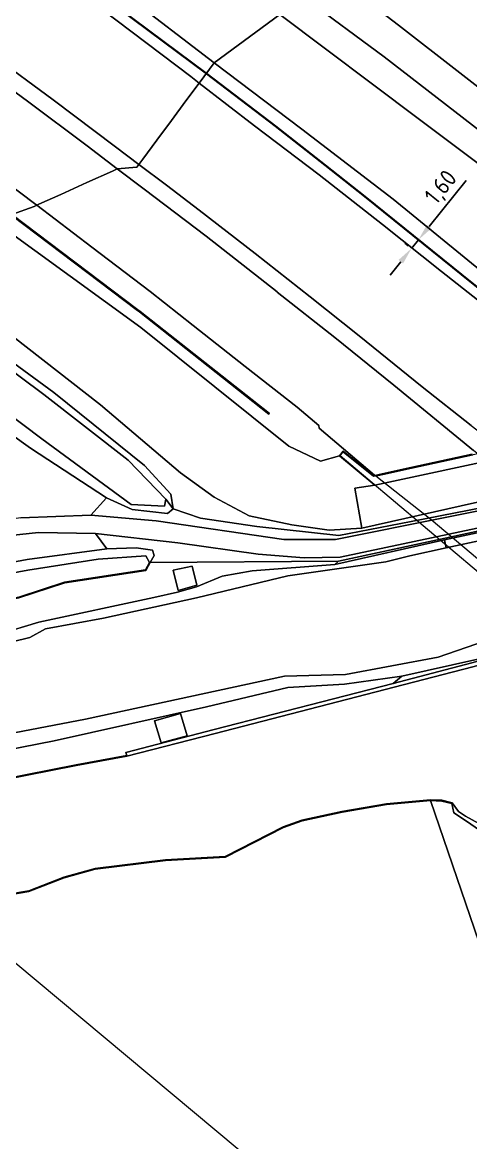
# Model space of a CAD drawing. Header units: metres. Extents: x 112942 to 118371, y 496117 to 499046.
# Drawn here: x 117547.8 to 117613.3, y 496774.6 to 496938.4 of the extents above; entities that cross this region are included whole.
import ezdxf

# ---------------------------------------------------------------- set-up
doc = ezdxf.new("R2010")
doc.units = ezdxf.units.M
for name, color, linetype, lineweight in [('B-WE-OG-TOPOKAART-G', 7, 'Continuous', 18), ('N-WE-KL-DATA_GLASVEZEL-G', 90, 'KL-GLASVEZEL-N', 35), ('N-WE-KL-DATA_GLASVEZEL-M', 7, 'Continuous', 18)]:
    doc.layers.add(name, color=color, linetype=linetype, lineweight=lineweight)
doc.styles.add('ISO', font='isocp.shx')
doc.linetypes.add('KL-GLASVEZEL-N', pattern='A,4,-1,[101,NLCS.SHX,S=0.5,R=0,X=0,Y=0],-1,4,-1,["G",Standard,S=1,R=0,X=-0.25,Y=-0.5],-1.5', length=12.5)
doc.dimstyles.new('ISO', dxfattribs={"dimtxt": 2.5, "dimasz": 2.5, "dimexe": 1.25, "dimexo": 0.625, "dimtad": 1, "dimtxsty": 'ISO', "dimcen": 2.5, "dimadec": 0, "dimazin": 0, "dimtfac": 1, "dimtmove": 0, "dimatfit": 3, "dimfxl": 0, "dimarcsym": 0})

# ---------------------------------------------------------------- blocks, each defined once
blk = doc.blocks.new('*D4')
at = {"layer": 'Defpoints', "color": 0, "transparency": 16777216}
for p in [(117605.71, 496906.62, 6.3), (117605.71, 496906.62), (117604.7, 496905.37, 7.55)]:
    blk.add_point(p, dxfattribs=at)
at = {"layer": 'N-WE-KL-DATA_GLASVEZEL-M', "color": 0, "lineweight": -2, "transparency": 16777216}
for p, q in [((117607.27, 496908.56), (117612.69, 496915.28)), ((117605.22, 496907.01), (117604.73, 496907.4)), ((117604.21, 496905.76), (117603.73, 496906.16)), ((117604.7, 496905.37), (117605.71, 496906.62)), ((117603.13, 496903.43), (117601.56, 496901.48))]:
    blk.add_line(p, q, dxfattribs=at)
at = {"layer": 'N-WE-KL-DATA_GLASVEZEL-M', "color": 0, "transparency": 16777216}
for points in [[(117606.95, 496908.83), (117607.6, 496908.3), (117605.71, 496906.62)], [(117602.81, 496903.69), (117603.46, 496903.16), (117604.7, 496905.37)]]:
    blk.add_solid(points, dxfattribs=at)
at = {"layer": 'N-WE-KL-DATA_GLASVEZEL-M', "color": 0, "transparency": 16777216, "insert": (117609.16, 496914.19), "char_height": 2.5, "attachment_point": 5, "rotation": 51.1185, "style": 'ISO'}
blk.add_mtext('1,60', dxfattribs=at)

msp = doc.modelspace()

# ---------------------------------------------------------------- linework, layer by layer
at = {"layer": 'B-WE-OG-TOPOKAART-G'}
for points, elevation in [([(117566.36, 496859.469), (117565.771, 496858.383), (117553.928, 496856.554), (117547.218, 496854.378), (117537.726, 496852.391), (117522.338, 496849.379), (117510.49, 496847.297), (117506.579, 496846.121), (117494.388, 496843.603), (117472.914, 496839.715), (117472.252, 496842.667), (117487.014, 496846.058), (117495.104, 496847.732), (117514.646, 496851.647), (117536.706, 496856.113), (117548.556, 496858.328), (117558.846, 496859.933), (117565.823, 496860.402), (117566.36, 496859.469)], -1.425), ([(117573.277, 496856.143), (117570.548, 496855.344), (117569.824, 496858.307), (117572.59, 496858.92), (117573.277, 496856.143)], -0.787), ([(117569.824, 496858.307), (117570.548, 496855.344), (117573.277, 496856.143), (117572.59, 496858.92), (117569.824, 496858.307)], -0.787), ([(117570.882, 496837.39), (117571.859, 496834.106), (117568.086, 496833.093), (117567.107, 496836.294), (117570.882, 496837.39)], -0.822), ([(117567.107, 496836.294), (117568.086, 496833.093), (117571.859, 496834.106), (117570.882, 496837.39), (117567.107, 496836.294)], -0.822)]:
    msp.add_lwpolyline(points, close=True, dxfattribs=dict(at, elevation=elevation))
for points in [[(117585.449, 496939.578, -0.954), (117575.814, 496932.499, 7.226), (117562.684, 496942.587, 7.096), (117545.579, 496954.815, 7.06)], [(117545.579, 496954.815, 7.06), (117562.684, 496942.587, 7.096), (117575.814, 496932.499, 7.226), (117573.629, 496929.551, 7.325), (117572.414, 496930.49, 7.318), (117559.42, 496940.287, 7.239), (117547.71, 496948.857, 7.154)], [(117547.71, 496948.857, 7.154), (117559.42, 496940.287, 7.239), (117572.414, 496930.49, 7.318), (117573.629, 496929.551, 7.325), (117571.688, 496926.932, 7.267), (117569.561, 496924.062, 7.18), (117567.423, 496921.178, 7.077), (117565.364, 496918.399, 6.988), (117564.816, 496917.659, 6.967), (117561.39, 496920.239, 6.945), (117552.244, 496927.085, 6.904), (117543.48, 496933.54, 6.847)], [(117547.522, 496865.977, -1.127), (117557.792, 496866.353, -1.043), (117567.313, 496865.537, -0.9), (117586.01, 496862.824, -0.163), (117593.578, 496862.805, -0.117), (117641.72, 496872.449, -0.29), (117644.794, 496873.79, -0.29), (117650.761, 496877.506, -0.29), (117654.688, 496881.062, -0.332), (117658.958, 496886.03, -0.797), (117662.066, 496889.265, -0.98), (117666.62, 496892.917, -1.137), (117672.056, 496895.683, -1.13), (117677.081, 496897.24, -1.24), (117680.087, 496898.454, -1.223), (117681.425, 496900.364, -1.29), (117681.793, 496902.783, -1.277), (117680.339, 496910.649, -1.083), (117678.438, 496919.267, -0.93), (117678.405, 496919.418, -0.927), (117676.407, 496926.837, -1.003), (117672.794, 496936.395, -1.083), (117667.2, 496946.12, -1.22)], [(117667.2, 496946.12, -1.22), (117672.794, 496936.395, -1.083), (117676.407, 496926.837, -1.003), (117678.405, 496919.418, -0.927), (117678.438, 496919.267, -0.93), (117680.339, 496910.649, -1.083), (117681.793, 496902.783, -1.277), (117681.425, 496900.364, -1.29), (117680.087, 496898.454, -1.223), (117677.081, 496897.24, -1.24), (117672.056, 496895.683, -1.13), (117666.62, 496892.917, -1.137), (117662.066, 496889.265, -0.98), (117658.958, 496886.03, -0.797), (117654.688, 496881.062, -0.332), (117650.761, 496877.506, -0.29), (117644.794, 496873.79, -0.29), (117641.72, 496872.449, -0.29), (117593.578, 496862.805, -0.117), (117586.01, 496862.824, -0.163), (117567.313, 496865.537, -0.9), (117557.792, 496866.353, -1.043), (117560.067, 496868.907, -1.103)], [(117593.26, 496945.317, -1.5), (117602.787, 496938.033, -1.5), (117620.31, 496924.411, -1.503), (117639.88, 496909.25, -1.503), (117656.299, 496894.621, -1.473), (117658.919, 496891.406, -1.47), (117657.591, 496890.279, -1.47), (117656.619, 496890.78, -1.474), (117654.084, 496892.087, -1.483), (117630.218, 496910.592, -1.487), (117600.715, 496933.373, -1.493), (117588.922, 496942.129, -1.499), (117593.26, 496945.317, -1.5)], [(117669.548, 496935.512, -1.2), (117674.23, 496923.265, -1.133), (117675.433, 496918.491, -1.1), (117677.765, 496908.545, -1.113), (117679.426, 496902.261, -1.224), (117679.442, 496901.3, -1.212), (117678.778, 496900.641, -1.224), (117677.759, 496899.865, -1.218), (117673.814, 496898.599, -1.215), (117671.233, 496897.697, -1.194), (117667.909, 496896.49, -1.152), (117665.49, 496895.653, -1.14), (117664.112, 496894.251, -1.125), (117660.972, 496891.02, -1.017), (117658.919, 496891.406, -1.47), (117656.299, 496894.621, -1.473), (117639.88, 496909.25, -1.503), (117620.31, 496924.411, -1.503), (117602.787, 496938.033, -1.5), (117593.26, 496945.317, -1.5)], [(117588.922, 496942.129, -1.499), (117600.715, 496933.373, -1.493), (117630.218, 496910.592, -1.487), (117654.084, 496892.087, -1.483), (117656.619, 496890.78, -1.474), (117655.476, 496889.613, -1.143), (117646.639, 496875.623, -0.403), (117640.581, 496872.468, -0.51), (117604.646, 496865.449, -0.153), (117594.059, 496863.392, -0.137), (117582.05, 496864.705, -0.37), (117573.829, 496865.918, -0.77), (117569.8, 496867.27, -0.848)], [(117542.282, 496895.674, -0.607), (117559.196, 496882.512, -0.74), (117570.875, 496872.571, -0.777), (117575.83, 496868.991, -0.633), (117580.957, 496866.256, -0.373), (117587.197, 496864.966, -0.06), (117592.649, 496864.178, 0.077), (117597.439, 496864.48, -0.036), (117616.299, 496868.723, -0.016), (117638.827, 496873.58, 0.015), (117642.552, 496874.948, -0.025), (117645.034, 496876.051, -0.045), (117646.161, 496876.627, 0.005), (117649.166, 496880.437, -0.001), (117650.311, 496883.708, -0.195), (117649.255, 496888.91, -0.514), (117645.004, 496894.155, -0.697), (117628.856, 496907.007, -0.799), (117605.666, 496924.378, -0.709), (117585.449, 496939.578, -0.954)], [(117585.449, 496939.578, -0.954), (117605.666, 496924.378, -0.709), (117628.856, 496907.007, -0.799), (117645.004, 496894.155, -0.697), (117649.255, 496888.91, -0.514), (117650.311, 496883.708, -0.195), (117649.166, 496880.437, -0.001), (117646.161, 496876.627, 0.005), (117639.834, 496879.423, 3.407), (117634.593, 496884.133, 7.604), (117634.736, 496885.329, 7.607), (117634.58, 496885.719, 7.616), (117615.315, 496901.703, 7.496), (117601.993, 496912.587, 7.436), (117588.636, 496922.818, 7.277), (117575.814, 496932.499, 7.226), (117585.449, 496939.578, -0.954)], [(117543.48, 496933.54, 6.847), (117552.244, 496927.085, 6.904), (117561.39, 496920.239, 6.945), (117564.816, 496917.659, 6.967), (117564.528, 496917.271, 6.926), (117561.647, 496917.013, 7.147), (117557.219, 496920.362, 7.115), (117548.506, 496926.878, 7.069), (117539.263, 496933.659, 7.01)], [(117539.263, 496933.659, 7.01), (117548.506, 496926.878, 7.069), (117557.219, 496920.362, 7.115), (117561.647, 496917.013, 7.147), (117560.926, 496916.688, 7.138), (117557.186, 496914.997, 6.997), (117553.376, 496913.276, 6.848), (117550.16, 496911.822, 6.744), (117549.853, 496911.684, 6.721), (117549.529, 496911.93, 6.719), (117541.094, 496918.277, 6.649)], [(117634.593, 496884.133, 7.604), (117634.491, 496884.224, 7.665), (117633.752, 496883.435, 7.686), (117637.191, 496880.446, 7.895), (117636.907, 496880.384, 7.789), (117628.979, 496886.813, 7.733), (117619.399, 496894.112, 7.639), (117616.87, 496895.843, 7.611), (117609.093, 496901.981, 7.581), (117600.476, 496908.848, 7.532), (117591.163, 496916.13, 7.425), (117581.732, 496923.295, 7.372), (117573.629, 496929.551, 7.325), (117575.814, 496932.499, 7.226), (117588.636, 496922.818, 7.277), (117601.993, 496912.587, 7.436), (117615.315, 496901.703, 7.496), (117634.58, 496885.719, 7.616), (117634.736, 496885.329, 7.607), (117634.593, 496884.133, 7.604)], [(117613.412, 496879.465, 7.285), (117606.263, 496885.137, 7.255), (117597.015, 496892.579, 7.192), (117589.863, 496898.279, 7.153), (117581.823, 496904.632, 7.099), (117573.629, 496910.968, 7.035), (117568.869, 496914.607, 6.992), (117564.816, 496917.659, 6.967), (117565.364, 496918.399, 6.988), (117567.423, 496921.178, 7.077), (117569.561, 496924.062, 7.18), (117571.688, 496926.932, 7.267), (117573.629, 496929.551, 7.325), (117581.732, 496923.295, 7.372), (117591.163, 496916.13, 7.425), (117600.476, 496908.848, 7.532), (117609.093, 496901.981, 7.581), (117616.87, 496895.843, 7.611)], [(117541.094, 496918.277, 6.649), (117549.529, 496911.93, 6.719), (117549.853, 496911.684, 6.721), (117549.493, 496911.521, 6.683), (117546.22, 496910.313, 6.659)], [(117617.723, 496876.187, 7.328), (117617.377, 496876.111, 8.045), (117617.012, 496876.031, 7.436), (117614.374, 496875.453, 7.526), (117614.274, 496875.431, 7.45), (117613.748, 496875.838, 7.448), (117602.116, 496885.383, 7.382), (117593.485, 496892.367, 7.317), (117585.049, 496898.995, 7.281), (117585.043, 496899, 7.281), (117574.661, 496907.14, 7.242), (117565.586, 496914.034, 7.176), (117561.647, 496917.013, 7.147), (117564.528, 496917.271, 6.926), (117564.816, 496917.659, 6.967), (117568.869, 496914.607, 6.992), (117573.629, 496910.968, 7.035), (117581.823, 496904.632, 7.099), (117589.863, 496898.279, 7.153), (117597.015, 496892.579, 7.192), (117606.263, 496885.137, 7.255), (117613.412, 496879.465, 7.285), (117617.609, 496876.279, 7.328), (117617.723, 496876.187, 7.328)], [(117613.559, 496875.275, 7.439), (117609.082, 496874.296, 7.313), (117604.606, 496873.316, 7.185), (117600.416, 496872.4, 7.07), (117599.78, 496872.261, 7.097), (117599.354, 496872.168, 7.038), (117599.291, 496872.218, 7.036), (117591.163, 496879.068, 6.977), (117591.118, 496879.471, 6.997), (117587.95, 496882.145, 6.97), (117580.352, 496888.126, 6.932), (117572.736, 496894.094, 6.875), (117566.45, 496899.05, 6.849), (117557.94, 496905.543, 6.776), (117549.853, 496911.684, 6.721), (117550.16, 496911.822, 6.744), (117553.376, 496913.276, 6.848), (117557.186, 496914.997, 6.997), (117560.926, 496916.688, 7.138), (117561.647, 496917.013, 7.147), (117565.586, 496914.034, 7.176), (117574.661, 496907.14, 7.242), (117585.043, 496899, 7.281), (117585.049, 496898.995, 7.281), (117593.485, 496892.367, 7.317), (117602.116, 496885.383, 7.382), (117613.748, 496875.838, 7.448)], [(117546.16, 496910.234, 6.659), (117564.6, 496896.301, 6.659), (117564.917, 496896.083, 6.659), (117583.832, 496881.145, 6.798), (117583.894, 496881.224, 6.798), (117564.977, 496896.163, 6.659), (117564.659, 496896.382, 6.659), (117546.22, 496910.313, 6.659), (117549.493, 496911.521, 6.683), (117549.853, 496911.684, 6.721), (117557.94, 496905.543, 6.776), (117566.45, 496899.05, 6.849), (117572.736, 496894.094, 6.875), (117580.352, 496888.126, 6.932), (117587.95, 496882.145, 6.97), (117591.118, 496879.471, 6.997), (117591.163, 496879.068, 6.977), (117599.291, 496872.218, 7.036)], [(117543.977, 496909.106, 6.064), (117544.359, 496908.82, 6.063), (117565.092, 496893.82, 6.51), (117586.725, 496876.447, 6.517), (117591.368, 496874.241, 6.755), (117594.177, 496875.038, 6.957), (117599.336, 496870.75, 5.554), (117596.418, 496870.291, 3.784), (117597.439, 496864.48, -0.036), (117592.649, 496864.178, 0.077), (117587.197, 496864.966, -0.06), (117580.957, 496866.256, -0.373), (117575.83, 496868.991, -0.633), (117570.875, 496872.571, -0.777), (117559.196, 496882.512, -0.74), (117542.282, 496895.674, -0.607), (117534.078, 496901.833, -0.604), (117543.977, 496909.106, 6.064)], [(117546.22, 496910.313, 6.659), (117564.659, 496896.382, 6.659), (117564.977, 496896.163, 6.659), (117583.894, 496881.224, 6.798), (117583.832, 496881.145, 6.798), (117564.917, 496896.083, 6.659), (117564.6, 496896.301, 6.659), (117546.16, 496910.234, 6.659), (117546.22, 496910.313, 6.659)], [(117599.291, 496872.218, 7.036), (117599.354, 496872.168, 7.038), (117599.137, 496872.12, 6.957), (117594.703, 496875.701, 6.957), (117594.177, 496875.038, 6.957), (117591.368, 496874.241, 6.755), (117586.725, 496876.447, 6.517), (117565.092, 496893.82, 6.51), (117544.359, 496908.82, 6.063)], [(117698.311, 496901.104, -1.225), (117698.381, 496898.687, -1.279), (117694.246, 496897.915, -1.257), (117680.282, 496895.357, -1.257), (117677.7, 496894.695, -1.218), (117673.399, 496893.591, -1.153), (117668.299, 496891.233, -1.12), (117664, 496887.78, -1.093), (117654.456, 496877.178, -0.193), (117649.097, 496873.498, -0.19), (117645.347, 496871.615, -0.184), (117641.032, 496870.136, -0.085), (117594.278, 496860.208, 0.092), (117589.011, 496860.121, -0.1), (117582.241, 496860.684, -0.332), (117570.513, 496862.319, -0.671), (117558.475, 496863.702, -0.863), (117550.129, 496863.815, -0.903), (117544.163, 496863.186, -0.918)], [(117568.764, 496868.687, -1.507), (117568.538, 496867.666, -1.507), (117563.681, 496867.903, -1.544), (117550.616, 496877.527, -1.54), (117539.229, 496886.067, -1.453), (117525.856, 496895.793, -1.453), (117530.419, 496899.145, -1.445), (117540.274, 496891.906, -1.447), (117550.882, 496884.001, -1.51), (117563.24, 496874.388, -1.503), (117568.764, 496868.687, -1.507)], [(117569.8, 496867.27, -0.848), (117568.764, 496868.687, -1.507), (117563.24, 496874.388, -1.503), (117550.882, 496884.001, -1.51), (117540.274, 496891.906, -1.447), (117530.419, 496899.145, -1.445), (117531.311, 496899.8, -0.922), (117540.605, 496892.896, -0.933), (117552.357, 496884.303, -0.953), (117565.615, 496873.628, -1.043), (117569.462, 496869.457, -0.857), (117569.8, 496867.27, -0.848)], [(117560.067, 496868.907, -1.103), (117548.958, 496876.18, -1.157), (117538.209, 496883.839, -0.927), (117524.312, 496894.658, -1.026), (117525.856, 496895.793, -1.453), (117539.229, 496886.067, -1.453), (117550.616, 496877.527, -1.54), (117563.681, 496867.903, -1.544), (117568.538, 496867.666, -1.507), (117568.764, 496868.687, -1.507), (117569.8, 496867.27, -0.848), (117568.969, 496866.622, -0.787), (117563.837, 496867.199, -0.813), (117560.067, 496868.907, -1.103)], [(117470.378, 496850.179, -1.08), (117469.362, 496854.284, -1.057), (117524.312, 496894.658, -1.026), (117538.209, 496883.839, -0.927), (117548.958, 496876.18, -1.157), (117560.067, 496868.907, -1.103), (117557.792, 496866.353, -1.043), (117547.522, 496865.977, -1.127), (117535.552, 496864.326, -1.163), (117528.528, 496863.258, -1.167), (117510.904, 496859.092, -1.123), (117490.374, 496854.733, -1.087), (117470.378, 496850.179, -1.08)], [(117569.8, 496867.27, -0.848), (117569.462, 496869.457, -0.857), (117565.615, 496873.628, -1.043), (117552.357, 496884.303, -0.953), (117540.605, 496892.896, -0.933)], [(117675.65, 496878.677, -1.18), (117665.076, 496876.978, -0.57), (117663.116, 496877.723, -0.369), (117657.993, 496875.18, 0.022), (117649.832, 496871.377, 0.005), (117609.532, 496862.778, -0.045), (117593.471, 496859.167, 0.069), (117594.014, 496859.617, -0.163), (117649.681, 496871.624, -0.193), (117659.694, 496877.4, -0.233), (117663.741, 496879.948, -0.713), (117665.381, 496878.886, -0.8), (117668.286, 496879.414, -0.903), (117678.712, 496882.492, -0.958), (117698.719, 496886.994, -1.074), (117698.835, 496883.003, -1.22), (117693.015, 496881.694, -1.21), (117675.65, 496878.677, -1.18)], [(117599.124, 496872.066, 6.957), (117599.791, 496872.212, 7.097), (117614.385, 496875.404, 7.526), (117617.023, 496875.982, 7.436), (117635.745, 496880.078, 7.775), (117637.299, 496880.418, 7.895), (117633.824, 496883.439, 7.686), (117634.494, 496884.154, 7.665), (117634.56, 496884.095, 7.604), (117691.522, 496835.899, 8.015), (117690.902, 496835.104, 7.889), (117690.862, 496835.053, 8.051), (117686.175, 496839.071, 8.087), (117684.416, 496838.703, 7.928), (117665.78, 496834.804, 7.583), (117662.973, 496834.217, 7.634), (117648.714, 496831.234, 7.289), (117647.695, 496831.021, 7.183), (117651.502, 496827.839, 7.147), (117650.928, 496827.292, 7.143), (117594.246, 496875.045, 6.957), (117594.711, 496875.63, 6.957), (117599.124, 496872.066, 6.957)], [(117698.882, 496881.357, 0.188), (117699.293, 496867.171, 0.27), (117687.086, 496864.736, 0.276), (117673.296, 496861.565, 0.227), (117668.145, 496860.335, 0.128), (117663.256, 496859.076, -0.098), (117663.002, 496860.271, 0.116), (117622.188, 496851.59, 0.197), (117622.442, 496850.395, 0.004), (117608.576, 496845.623, 0.16), (117595.042, 496843.073, 0.16), (117586.094, 496842.815, 0.223), (117556.994, 496836.539, 0.083), (117528.39, 496831.055, 0.213)], [(117531.104, 496844.127, 0.373), (117548.835, 496848.5, 0.307), (117551.158, 496849.739, 0.303), (117559.632, 496851.33, 0.25), (117573.217, 496854.256, 0.337), (117586.594, 496857.495, 0.337), (117600.925, 496859.542, 0.465), (117604.45, 496860.41, 0.445), (117609.781, 496861.611, 0.447), (117650.081, 496870.209, 0.451), (117666.331, 496875.357, 0.42), (117682.043, 496877.984, 0.183), (117698.882, 496881.357, 0.188)], [(117639.834, 496879.423, 3.407), (117599.336, 496870.75, 5.554), (117594.177, 496875.038, 6.957), (117594.703, 496875.701, 6.957), (117599.137, 496872.12, 6.957), (117599.354, 496872.168, 7.038), (117599.78, 496872.261, 7.097), (117600.416, 496872.4, 7.07), (117604.606, 496873.316, 7.185), (117609.082, 496874.296, 7.313), (117613.559, 496875.275, 7.439)], [(117639.834, 496879.423, 3.407), (117646.161, 496876.627, 0.005), (117645.034, 496876.051, -0.045), (117642.552, 496874.948, -0.025), (117638.827, 496873.58, 0.015), (117616.299, 496868.723, -0.016), (117597.439, 496864.48, -0.036), (117596.418, 496870.291, 3.784), (117599.336, 496870.75, 5.554), (117639.834, 496879.423, 3.407)], [(117615.292, 496859.204, 7.114), (117607.571, 496865.661, 7.085), (117599.456, 496872.087, 7.04), (117599.801, 496872.163, 7.097), (117600.515, 496872.319, 7.07), (117604.704, 496873.235, 7.185), (117609.183, 496874.215, 7.313), (117613.66, 496875.194, 7.441)], [(117649.681, 496871.624, -0.193), (117594.014, 496859.617, -0.163), (117566.448, 496859.422, -1.127), (117567.021, 496860.46, -0.922), (117566.818, 496861.225, -0.832), (117564.416, 496861.598, -0.88), (117560.11, 496861.439, -0.998), (117558.475, 496863.702, -0.863), (117570.513, 496862.319, -0.671), (117582.241, 496860.684, -0.332), (117589.011, 496860.121, -0.1), (117594.278, 496860.208, 0.092), (117641.032, 496870.136, -0.085)], [(117560.067, 496868.907, -1.103), (117563.837, 496867.199, -0.813), (117568.969, 496866.622, -0.787), (117569.8, 496867.27, -0.848), (117573.829, 496865.918, -0.77), (117582.05, 496864.705, -0.37), (117594.059, 496863.392, -0.137), (117604.646, 496865.449, -0.153), (117640.581, 496872.468, -0.51)], [(117649.832, 496871.377, 0.005), (117650.081, 496870.209, 0.451), (117609.781, 496861.611, 0.447), (117609.532, 496862.778, -0.045), (117649.832, 496871.377, 0.005)], [(117528.39, 496831.055, 0.213), (117556.994, 496836.539, 0.083), (117586.094, 496842.815, 0.223), (117595.042, 496843.073, 0.16), (117608.576, 496845.623, 0.16), (117622.442, 496850.395, 0.004), (117663.256, 496859.076, -0.098), (117668.145, 496860.335, 0.128), (117673.296, 496861.565, 0.227), (117687.086, 496864.736, 0.276), (117699.293, 496867.171, 0.27), (117699.347, 496865.29, -0.89)], [(117699.347, 496865.29, -0.89), (117687.835, 496863.041, -1.02), (117677.539, 496860.701, -0.922), (117668.284, 496858.598, -0.833), (117618.447, 496847.213, -0.734), (117614.377, 496845.33, -0.804), (117603.294, 496842.848, -0.88), (117594.898, 496841.651, -0.992), (117586.581, 496841.148, -1.053), (117574.722, 496838.325, -1.141), (117552.407, 496833.368, -1.203), (117526.462, 496828.3, -1.2)], [(117629.971, 496849.43, -0.604), (117613.504, 496844.772, -0.593), (117601.997, 496841.764, -0.822), (117603.294, 496842.848, -0.88), (117614.377, 496845.33, -0.804), (117618.447, 496847.213, -0.734), (117668.284, 496858.598, -0.833), (117677.539, 496860.701, -0.922), (117687.835, 496863.041, -1.02), (117699.347, 496865.29, -0.89), (117699.346, 496862.673, -0.894), (117666.007, 496857.219, -0.601), (117629.971, 496849.43, -0.604)], [(117558.475, 496863.702, -0.863), (117560.11, 496861.439, -0.998), (117548.446, 496859.884, -1.02), (117535.047, 496857.386, -1.149), (117516.429, 496853.634, -1.152), (117496.36, 496848.961, -1.155), (117484.284, 496847.135, -1.118), (117471.928, 496843.919, -1.076), (117470.876, 496848.168, -1.123), (117499.883, 496854.82, -1.127), (117529.969, 496860.393, -0.967), (117544.163, 496863.186, -0.918), (117550.129, 496863.815, -0.903), (117558.475, 496863.702, -0.863)], [(117560.11, 496861.439, -0.998), (117564.416, 496861.598, -0.88), (117566.818, 496861.225, -0.832), (117567.021, 496860.46, -0.922), (117566.448, 496859.422, -1.127), (117566.36, 496859.469, -1.425), (117565.823, 496860.402, -1.425), (117558.846, 496859.933, -1.425), (117548.556, 496858.328, -1.425), (117536.706, 496856.113, -1.425), (117514.646, 496851.647, -1.425), (117495.104, 496847.732, -1.425), (117487.014, 496846.058, -1.425), (117472.252, 496842.667, -1.425), (117471.928, 496843.919, -1.076), (117484.284, 496847.135, -1.118), (117496.36, 496848.961, -1.155), (117516.429, 496853.634, -1.152), (117535.047, 496857.386, -1.149), (117548.446, 496859.884, -1.02), (117560.11, 496861.439, -0.998)], [(117609.532, 496862.778, -0.045), (117609.781, 496861.611, 0.447), (117604.45, 496860.41, 0.445), (117600.925, 496859.542, 0.465), (117586.594, 496857.495, 0.337), (117573.217, 496854.256, 0.337), (117559.632, 496851.33, 0.25), (117551.158, 496849.739, 0.303), (117548.835, 496848.5, 0.307), (117531.104, 496844.127, 0.373)], [(117533.832, 496825.45, -1.445), (117555.634, 496829.749, -1.445), (117563.053, 496831.118, -1.445), (117575.954, 496834.452, -1.445), (117602.143, 496841.203, -1.445), (117613.656, 496844.212, -1.445), (117630.111, 496848.867, -1.445), (117666.115, 496856.649, -1.445), (117699.439, 496862.1, -1.446)], [(117544.328, 496848.965, -0.868), (117550.184, 496850.699, -0.845), (117567.009, 496854.352, -0.787), (117570.434, 496855.11, -0.793), (117573.236, 496855.908, -0.697), (117576.983, 496857.461, -0.61), (117581.394, 496858.207, -0.369), (117593.471, 496859.167, 0.069), (117609.532, 496862.778, -0.045)], [(117699.439, 496862.1, -1.446), (117666.115, 496856.649, -1.445), (117630.111, 496848.867, -1.445), (117613.656, 496844.212, -1.445), (117602.143, 496841.203, -1.445), (117575.954, 496834.452, -1.445), (117563.053, 496831.118, -1.445), (117563.029, 496831.211, -1.102), (117562.907, 496831.679, -0.973), (117575.809, 496835.014, -0.967), (117601.997, 496841.764, -0.822), (117613.504, 496844.772, -0.593), (117629.971, 496849.43, -0.604), (117666.007, 496857.219, -0.601), (117699.346, 496862.673, -0.894), (117699.439, 496862.1, -1.446)], [(117472.932, 496839.617, -1.099), (117472.914, 496839.715, -1.425), (117494.388, 496843.603, -1.425), (117506.579, 496846.121, -1.425), (117510.49, 496847.297, -1.425), (117522.338, 496849.379, -1.425), (117537.726, 496852.391, -1.425), (117547.218, 496854.378, -1.425), (117553.928, 496856.554, -1.425), (117565.771, 496858.383, -1.425), (117566.36, 496859.469, -1.425), (117566.448, 496859.422, -1.127), (117565.836, 496858.292, -1.161), (117553.952, 496856.457, -1.234), (117547.243, 496854.281, -1.161), (117537.746, 496852.293, -1.152), (117522.356, 496849.281, -1.152), (117510.513, 496847.199, -1.166), (117506.603, 496846.024, -1.163), (117494.407, 496843.505, -1.099), (117472.932, 496839.617, -1.099)], [(117593.471, 496859.167, 0.069), (117581.394, 496858.207, -0.369), (117576.983, 496857.461, -0.61), (117573.236, 496855.908, -0.697), (117570.434, 496855.11, -0.793), (117567.009, 496854.352, -0.787), (117550.184, 496850.699, -0.845), (117544.328, 496848.965, -0.868), (117528.854, 496846.056, -1.04), (117511.216, 496842.436, -1.037), (117489.738, 496837.41, -1.06), (117474.359, 496834.391, -0.957), (117472.932, 496839.617, -1.099), (117494.407, 496843.505, -1.099), (117506.603, 496846.024, -1.163), (117510.513, 496847.199, -1.166), (117522.356, 496849.281, -1.152), (117537.746, 496852.293, -1.152), (117547.243, 496854.281, -1.161), (117553.952, 496856.457, -1.234), (117565.836, 496858.292, -1.161), (117566.448, 496859.422, -1.127), (117594.014, 496859.617, -0.163), (117593.471, 496859.167, 0.069)], [(117526.462, 496828.3, -1.2), (117552.407, 496833.368, -1.203), (117574.722, 496838.325, -1.141), (117586.581, 496841.148, -1.053), (117594.898, 496841.651, -0.992), (117603.294, 496842.848, -0.88), (117601.997, 496841.764, -0.822)], [(117601.997, 496841.764, -0.822), (117575.809, 496835.014, -0.967), (117562.907, 496831.679, -0.973), (117563.029, 496831.211, -1.102), (117555.615, 496829.847, -1.127), (117533.812, 496825.549, -1.118)], [(117563.053, 496831.118, -1.445), (117555.634, 496829.749, -1.445), (117533.832, 496825.45, -1.445), (117515.701, 496821.852, -1.445), (117501.804, 496819.018, -1.445), (117479.65, 496814.258, -1.445), (117479.629, 496814.355, -1.144), (117490.207, 496816.628, -1.21), (117498.699, 496818.453, -1.21), (117501.784, 496819.116, -1.22), (117515.681, 496821.95, -1.135), (117533.812, 496825.549, -1.118), (117555.615, 496829.847, -1.127), (117563.029, 496831.211, -1.102), (117563.053, 496831.118, -1.445)], [(117602.337, 496754.409, -1.39), (117543.188, 496803.788, -1.48), (117535.564, 496809.821, -1.248), (117539.617, 496810.217, -1.166), (117545.565, 496810.793, -1.253), (117548.72, 496811.335, -1.27), (117553.865, 496813.329, -1.262), (117558.407, 496814.619, -1.25), (117568.697, 496815.87, -1.256), (117577.469, 496816.352, -1.29), (117585.947, 496820.683, -1.217), (117588.677, 496821.693, -1.242), (117594.54, 496822.963, -1.256), (117601.045, 496824.074, -1.256), (117607.478, 496824.657, -1.211), (117617.119, 496796.408, -1.533), (117620.979, 496785.638, -1.48), (117623.88, 496775.588, -1.503), (117624.432, 496769.674, -1.277)], [(117545.552, 496810.893, -1.448), (117548.693, 496811.432, -1.448), (117553.833, 496813.424, -1.448), (117558.387, 496814.717, -1.448), (117568.688, 496815.97, -1.448), (117577.442, 496816.45, -1.448), (117585.907, 496820.774, -1.448), (117588.649, 496821.79, -1.448), (117594.521, 496823.061, -1.448), (117601.032, 496824.173, -1.448), (117607.477, 496824.757, -1.448), (117609.151, 496824.67, -1.448), (117610.641, 496824.287, -1.448), (117610.617, 496824.19, -1.27), (117609.136, 496824.57, -1.161), (117607.478, 496824.657, -1.211), (117601.045, 496824.074, -1.256), (117594.54, 496822.963, -1.256), (117588.677, 496821.693, -1.242), (117585.947, 496820.683, -1.217), (117577.469, 496816.352, -1.29), (117568.697, 496815.87, -1.256), (117558.407, 496814.619, -1.25), (117553.865, 496813.329, -1.262), (117548.72, 496811.335, -1.27), (117545.565, 496810.793, -1.253)], [(117667.688, 496768.709, -1.448), (117661.976, 496776.256, -1.448), (117652.676, 496787.571, -1.448), (117648.226, 496791.537, -1.448), (117637.443, 496802.126, -1.448), (117629.266, 496809.908, -1.451), (117622.215, 496815.41, -1.448), (117616.943, 496819.976, -1.448), (117612.587, 496822.377, -1.448), (117611.594, 496823.022, -1.45), (117610.641, 496824.287, -1.448), (117609.151, 496824.67, -1.448), (117607.477, 496824.757, -1.448), (117601.032, 496824.173, -1.448), (117594.521, 496823.061, -1.448), (117588.649, 496821.79, -1.448), (117585.907, 496820.774, -1.448), (117577.442, 496816.45, -1.448), (117568.688, 496815.97, -1.448), (117558.387, 496814.717, -1.448), (117553.833, 496813.424, -1.448), (117548.693, 496811.432, -1.448), (117545.552, 496810.893, -1.448)], [(117624.432, 496769.674, -1.277), (117623.88, 496775.588, -1.503), (117620.979, 496785.638, -1.48), (117617.119, 496796.408, -1.533), (117607.478, 496824.657, -1.211), (117609.136, 496824.57, -1.161), (117610.617, 496824.19, -1.27), (117610.903, 496822.85, -1.054), (117612.745, 496821.631, -0.915), (117619.861, 496816.698, -0.932), (117626.395, 496811.336, -0.938), (117640.272, 496798.392, -0.955), (117651.546, 496787.711, -0.973), (117658.555, 496779.431, -0.955), (117667.076, 496767.983, -0.88)], [(117667.076, 496767.983, -0.88), (117658.555, 496779.431, -0.955), (117651.546, 496787.711, -0.973), (117640.272, 496798.392, -0.955), (117626.395, 496811.336, -0.938), (117619.861, 496816.698, -0.932), (117612.745, 496821.631, -0.915), (117610.903, 496822.85, -1.054), (117610.617, 496824.19, -1.27), (117610.641, 496824.287, -1.448), (117611.594, 496823.022, -1.45), (117612.587, 496822.377, -1.448), (117616.943, 496819.976, -1.448), (117622.215, 496815.41, -1.448), (117629.266, 496809.908, -1.451), (117637.443, 496802.126, -1.448), (117648.226, 496791.537, -1.448), (117652.676, 496787.571, -1.448), (117661.976, 496776.256, -1.448), (117667.688, 496768.709, -1.448)]]:
    msp.add_polyline3d(points, dxfattribs=at)
at = {"layer": 'N-WE-KL-DATA_GLASVEZEL-G', "flags": 128}
msp.add_lwpolyline([(117460.381, 497010.106), (117462.6, 497008.829), (117467.424, 497005.984), (117473.009, 497002.315), (117482.442, 496995.949), (117488.683, 496991.858), (117493.711, 496988.515), (117505.616, 496980.429), (117514.441, 496974.41), (117525.05, 496967.096), (117535.796, 496959.485), (117547.23, 496951.267), (117557.585, 496943.711), (117574.725, 496930.877), (117584.774, 496923.248), (117592.054, 496917.522), (117597.844, 496912.957), (117613.512, 496900.322), (117621.06, 496894.333), (117626.229, 496889.908), (117630.809, 496885.962), (117636.101, 496880.593), (117685.655, 496838.529), (117692.098, 496833.912), (117696.353, 496830.657), (117701.07, 496827.085), (117706.802, 496822.941), (117710.585, 496820.306), (117715.134, 496817.45), (117719.576, 496814.837), (117722.919, 496812.983), (117718.587, 496804.541), (117720.016, 496802.775), (117728.12, 496798.196), (117740.789, 496785.864), (117748.266, 496778.386), (117756.127, 496770.477), (117770.21, 496756.008), (117775.046, 496747.786), (117803.816, 496716.504), (117807.167, 496716.328), (117813.787, 496708.903), (117815.669, 496706.776), (117792.341, 496684.844), (117796.417, 496680.267), (117805.765, 496669.56), (117810.369, 496664.123), (117816.572, 496656.462), (117820.684, 496651.328), (117828.744, 496641.238), (117838.669, 496628.681), (117849.95, 496614.025), (117862.38, 496598.118, -0.4142136), (117862.164, 496596.364), (117861.342, 496595.721, 0.4038997), (117861.1, 496594.002), (117896.691, 496544.976), (117898.377, 496542.654), (117901.058, 496544.599), (117910.823, 496530.799), (117912.397, 496528.613), (117919.735, 496517.522), (117924.034, 496510.821), (117926.852, 496506.352), (117929.449, 496501.812), (117931.551, 496497.719), (117932.901, 496494.763), (117933.935, 496492.403), (117934.954, 496489.973), (117935.883, 496487.497), (117936.745, 496485.072), (117937.542, 496482.62), (117938.237, 496480.116), (117938.515, 496478.903), (117939.155, 496478.359), (117960.435, 496460.288), (117970.788, 496447.015), (117978.262, 496436.696), (117997.148, 496409), (118016.891, 496379.416), (118034.954, 496351.955), (118044.736, 496336.863), (118041.01, 496334.447), (118041.587, 496333.505), (118042.91, 496333.206), (118069.408, 496350.361), (118089.138, 496359.544), (118098.753, 496366.148), (118097.882, 496367.416), (118095.05, 496369.546), (118086.345, 496370.643)], format="xyb", dxfattribs=at)

# ---------------------------------------------------------------- dimensions: what is measured, and where the dimension line sits
at = {"layer": 'N-WE-KL-DATA_GLASVEZEL-M'}
dim = msp.add_aligned_dim(p1=(117604.701, 496905.372, 7.553), p2=(117605.705, 496906.618, 6.297), distance=0, dimstyle='ISO', override={"dimzin": 0}, dxfattribs=at)
dim.commit()
dim.dimension.update_dxf_attribs({"geometry": '*D4', "text_midpoint": (117609.161, 496914.189)})

doc.saveas('drawing.dxf')
